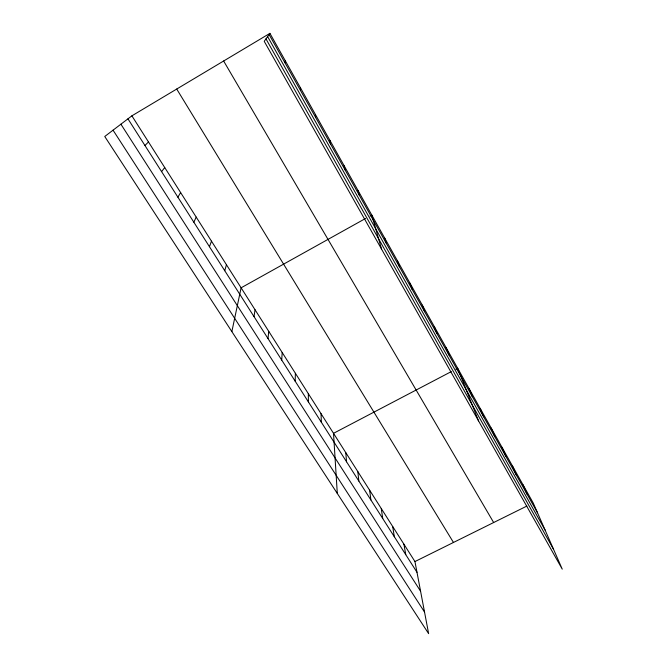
<?xml version="1.0" encoding="UTF-8"?>
<svg xmlns="http://www.w3.org/2000/svg" width="667" height="667" viewBox="0 0 667 667"><rect width="100%" height="100%" fill="white"/><g stroke="black" fill="none" stroke-linecap="round" stroke-linejoin="round"><path stroke-width="1" d="M295.181 381.19L295.381 373.278M300.458 90.404L300.567 88.027M281.716 360.08L282.191 352.51M268.001 338.553L268.759 331.349M254.01 316.608L255.061 309.788M231.858 331.599L241.104 287.81L365.616 218.442M284.951 62.765L285.409 60.98M224.754 270.719L226.438 264.724M209.455 246.715L211.481 241.162M193.839 222.203L196.215 217.117M177.881 197.182L180.632 192.58M269.918 33.35L264.224 41.321L562.248 569.143L533.183 502.935L269.918 33.35L131.891 115.833L104.752 136.493L428.631 633.65L414.949 561.556L131.891 115.833M161.589 171.619L164.724 167.534M144.947 145.514L148.474 141.954M370.01 215.991L371.761 215.016L381.582 249.175M451.334 371.586L333.517 433.325L337.294 493.438M455.869 369.21L457.679 368.259L478.531 420.885M414.949 561.556L526.88 506.061M113.048 130.173L424.529 612.031M120.91 124.195L420.577 591.212M127.947 118.834L416.992 572.286M176.713 89.044L453.468 542.463M223.637 61.005L493.663 522.536M267.617 36.568L545.122 530.132M265.966 38.878L553.518 549.258M269.093 34.509L537.502 512.773M522.961 484.701L527.122 494.28M512.564 466.15L516.558 475.454M501.976 447.265L505.803 456.286M491.195 428.047L494.847 436.768M480.232 408.479L483.692 416.892M469.059 388.553L472.328 396.648M446.09 347.59L448.958 355.002M434.284 326.53L436.935 333.583M422.253 305.069L424.679 311.747M409.997 283.2L412.189 289.486M397.499 260.914L399.45 266.783M384.759 238.186L386.451 243.63M358.112 190.662L359.263 195.173M344.172 165.8L345.031 169.818M403.919 544.18L405.761 554.677M392.688 526.505L394.339 536.76M329.94 140.42L330.49 143.914M381.266 508.512L382.716 518.517M369.643 490.212L370.885 499.958M357.82 471.586L358.838 481.057M345.773 452.626L346.565 461.814M315.408 114.499L315.641 117.442M321.035 413.673L321.352 422.253M308.329 393.663L308.387 401.918"/></g></svg>
